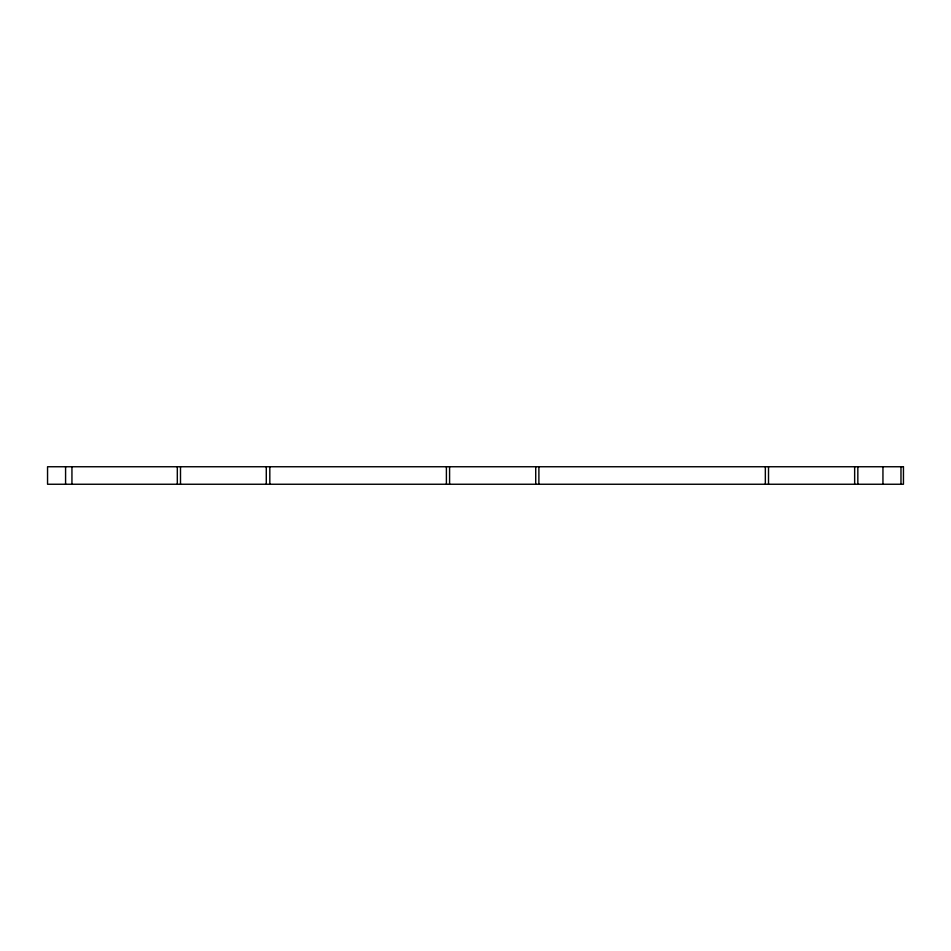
<?xml version="1.0" encoding="UTF-8"?>
<svg xmlns="http://www.w3.org/2000/svg" width="951" height="951" viewBox="0 0 951 951"><rect width="100%" height="100%" fill="white"/><g stroke="black" fill="none" stroke-linecap="round" stroke-linejoin="round"><path stroke-width="1.43" d="M900.977 466.751L900.977 484.249M882.944 466.751L882.944 484.249M857.838 466.751L857.838 484.249M854.652 466.751L854.652 484.249M768.515 466.751L768.515 484.249M765.341 466.751L765.341 484.249M538.896 466.751L538.896 484.249M535.722 466.751L535.722 484.249M449.585 466.751L449.585 484.249M446.399 466.751L446.399 484.249M269.822 466.751L269.822 484.249M266.28 466.751L266.28 484.249M180.5 466.751L180.5 484.249M177.314 466.751L177.314 484.249M71.943 466.751L71.943 484.249M65.583 466.751L65.583 484.249M903.45 466.751L47.55 466.751L47.55 484.249L903.45 484.249L903.45 466.751"/></g></svg>
